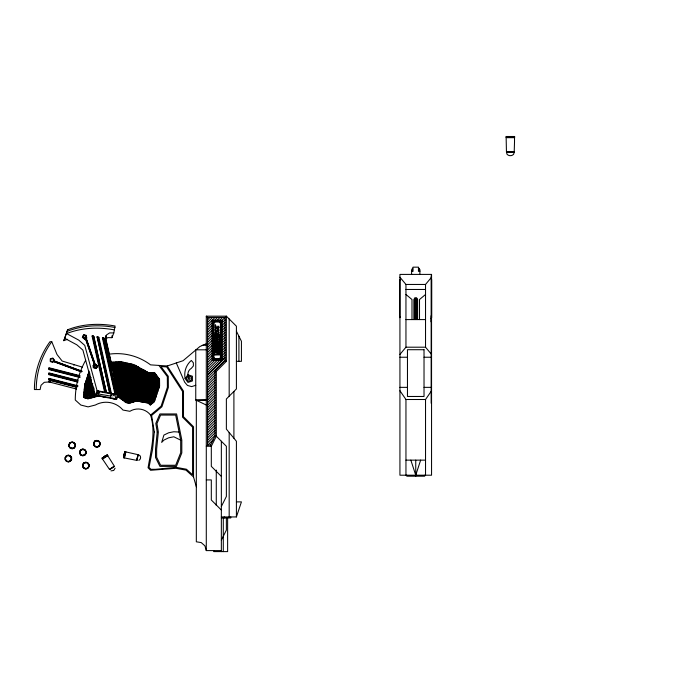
<?xml version="1.0" encoding="UTF-8"?>
<svg xmlns="http://www.w3.org/2000/svg" width="688" height="688" viewBox="0 0 688 688"><rect width="100%" height="100%" fill="white"/><g stroke="black" fill="none" stroke-linecap="round" stroke-linejoin="round"><path stroke-width="1.03" d="M93.903 366.996L94.204 364.709L96.088 364.494L97.214 365.99L95.761 367.788L93.903 366.996L94.204 364.709M431.152 315.732L431.075 318.664L431.66 317.65L431.66 279.534L431.152 278.511M431.049 321.803L431.152 318.664M67.596 339.304A81.261 64.147 21.6 0 0 63.812 340.68L67.656 329.767A81.261 64.147 21.6 0 1 115.085 326.009L113.812 332.949L111.946 337.679L107.741 337.627L105.445 339.158M63.812 340.68L67.656 329.767M97.49 391.653L97.541 394.018L98.453 391.704M111.946 337.679L112.101 335.598M124.347 453.856L123.874 456.11L124.141 455.645M124.313 453.753L124.39 453.323M124.15 455.602L124.072 456.032M124.571 453.762C123.573 456.239 125.285 452.033 124.261 453.874M125.861 451.81L124.519 457.959L136.68 460.358L137.927 454.648L125.827 451.913M138.83 460.358C140.644 459.541 141.195 457.03 139.879 455.542L138.219 454.716L136.972 460.418M124.081 454.725L123.479 457.916L124.898 451.414L123.874 456.11M124.511 453.925L124.648 453.315M97.885 392.134L98.203 391.076L98.057 392.16L97.739 391.773M98.057 392.16L98.453 391.119M99.201 391.85L98.289 394.155M99.433 391.833L98.573 394.018L110.665 396.047L111.465 394.018M111.585 394.009L110.802 395.978M111.757 394.069L110.957 396.099M89.173 371.081L84.736 384.721L83.454 396.899L84.624 397.965L88.081 398.825L98.788 395.935M420.643 460.134L415.741 475.202L410.848 460.134M115.111 468.201L113.701 470.48L110.957 470.867M221.347 516.946L236.405 516.946L241.428 501.887L236.405 501.887M125.612 451.689L124.227 458.079M137.996 454.863L136.826 460.298M82.397 337.387L83.497 335.142L86.12 335.632L86.645 338.186L84.426 339.055L82.397 337.387L83.497 335.142M84.59 338.255L86.516 336.948L84.59 338.255L83.076 337L84.056 334.918L86.026 335.288L86.645 338.186M84.056 334.918L83.076 337M84.426 339.055L86.783 337.842M86.026 335.288L86.258 337.593M93.241 365.466L95.838 364.666L97.498 366.584L95.933 368.579L93.387 367.667L93.241 365.466L94.884 365.156M93.387 367.667L93.379 365.122M105.462 337.266L106.184 335.426L105.548 338.814L118.508 394.697L116.642 399.427L95.211 395.419L82.904 350.115L76.85 344.826L64.741 338.315M96.088 364.494L95.83 365.147L96.956 366.644M95.761 367.788L97.214 365.99M95.933 368.579L97.498 366.584M95.211 395.419L97.085 390.689L84.77 345.393L78.716 340.096L66.607 333.585A81.261 64.147 21.6 0 1 114.045 329.836M115.962 398.748L117.424 395.05L97.756 391.369L96.303 395.067L115.962 398.748L114.38 393.725M219.352 322.01L219.653 321.279L221.158 322.775L220.418 323.076L220.418 357.605L219.369 358.663L214.966 358.663L213.908 357.597L213.908 323.076L214.966 322.01L219.352 322.01L220.418 323.076M214.966 358.663L214.656 359.394L213.168 357.906L213.908 357.597M221.347 476.388L211.311 466.352L211.311 446.271L210.528 444.998L215.06 435.934L215.06 370.849L225.105 360.813L225.105 317.426L226.369 316.162L236.405 326.198L236.405 388.944L226.369 398.988L226.369 429.106L236.405 441.249L236.405 516.946M221.347 506.506L226.369 496.469L226.369 446.271L216.333 436.226L215.06 435.934M221.347 540.157L226.369 530.121L226.369 517.462M400.235 316.91L399.831 317.65L399.831 279.534L400.235 280.265M417.625 319.585L417.625 299.512L416.687 298.059L414.804 298.059L413.866 299.512L413.866 319.585M425.537 475.202L425.537 399.504L431.557 390.758M70.434 443.003L69.368 444.474L69.368 446.28M66.598 456.101L65.498 457.606L65.498 459.472L66.598 460.986L68.37 461.562L70.15 460.986L71.242 459.472L71.242 457.606L70.15 456.101L68.37 455.525L66.598 456.101L65.584 457.632M74.94 446.28L73.874 447.75L72.154 448.309L70.434 447.75M95.107 441.447L94.041 442.909L94.041 444.723L95.107 446.185M98.608 446.263L99.7 444.749L99.7 442.883L98.608 441.378L96.827 440.793L95.056 441.378L93.955 442.883L93.955 444.749L95.056 446.263L96.827 446.839L98.608 446.263L96.827 446.744M185.141 378.589L187.927 374.762A6.777 6.777 0 0 1 191.341 368.338L193.371 365.956L193.371 362.825L191.341 360.443A18.782 18.782 0 0 0 185.141 378.589L187.927 382.416L192.425 380.954L192.425 376.224L187.927 374.762M85.226 337.92L85.923 337.421L85.226 337.92L94.634 365.182M431.557 354.423L425.537 347.199L425.537 284.454L431.557 277.221M399.934 354.423L405.954 347.199L405.954 284.454L399.934 277.221M207.561 334.893L212.153 330.292M225.002 317.426L221.158 321.279L221.158 359.394L222.172 360.409L207.561 375.055L225.105 357.485L222.172 360.409L212.153 360.409L207.561 365.018M207.561 337.404L212.153 332.803M222.172 322.775L225.105 319.834M207.561 339.915L212.153 335.314M222.172 325.278L225.105 322.345M207.561 342.426L212.153 337.825M222.172 327.789L225.105 324.856M207.561 344.937L212.153 340.336M222.172 330.3L225.105 327.368M207.561 347.449L212.153 342.848M222.172 332.811L225.105 329.879M207.561 349.951L212.153 345.35M222.172 335.323L225.105 332.39M207.561 352.462L212.153 347.861M222.172 337.834L225.105 334.893M207.561 354.974L212.153 350.373M222.172 340.336L225.105 337.404M207.561 357.485L212.153 352.884M222.172 342.848L225.105 339.915M207.561 359.996L212.153 355.395M222.172 345.359L225.105 342.426M207.561 362.507L212.153 357.906M222.172 347.87L225.105 344.937M222.172 350.381L225.105 347.449M207.561 367.521L214.656 360.409M222.172 352.892L225.105 349.951M207.561 370.032L217.167 360.409M222.172 355.404L225.105 352.462M207.561 372.543L219.67 360.409M225.105 354.974L222.172 357.906L222.172 360.417L222.172 320.264L212.153 320.264L212.153 360.409L213.168 359.394L213.168 321.279L212.153 320.264M207.561 377.566L225.105 359.996M207.561 380.077L215.06 372.561M207.561 382.58L215.06 375.072M207.561 385.091L215.06 377.574M207.561 387.602L215.06 380.086M207.561 390.113L215.06 382.597M207.561 392.624L215.06 385.108M207.561 395.136L215.06 387.619M207.561 397.638L215.06 390.13M207.561 400.149L215.06 392.633M207.561 402.661L215.06 395.144M207.561 405.172L215.06 397.655M207.561 407.683L215.06 400.167M207.561 410.194L215.06 402.678M207.561 412.697L215.06 405.189M207.561 415.208L215.06 407.692M207.561 417.719L215.06 410.203M207.561 420.23L215.06 412.714M207.561 422.742L215.06 415.225M207.561 425.253L215.06 417.736M207.561 427.764L215.06 420.248M207.561 430.267L215.06 422.75M207.561 432.778L215.06 425.261M207.561 435.289L215.06 427.773M207.561 437.8L215.06 430.284M207.561 440.311L215.06 432.795M207.561 442.823L215.06 435.306M207.888 444.998L213.177 439.701M207.561 319.834L209.969 317.426M207.561 322.345L212.48 317.426M207.561 324.856L214.991 317.426M207.561 327.368L212.153 322.775M214.665 320.264L217.494 317.426M207.561 329.879L212.153 325.278M217.176 320.264L220.005 317.426M207.561 332.39L212.153 327.789M219.687 320.264L222.516 317.426M217.081 340.448C220.676 339.82 217.528 338.47 215.593 338.324C215.662 338.229 214.914 341.48 216.023 340.706M218.552 345.995C219.842 344.189 211.904 345.849 216.995 345.901C213.495 347.07 216.428 347.879 218.646 347.32M206.288 316.162L207.561 317.426L207.561 444.998L206.288 446.271L211.311 446.271L216.333 436.226L216.333 371.374L226.369 361.338L226.369 316.162L206.288 316.162L206.288 550.598L221.347 550.598M112.789 395.961L113.959 394.921M85.665 360.254A81.261 81.261 0 0 0 75.276 400.012L80.823 405.051L88.09 406.875L95.357 405.026A22.119 22.119 0 0 1 122.963 410.048L129.869 411.304A15.798 15.798 0 0 1 150.577 415.07L161.087 406.204L167.399 387.249L167.322 376.62L158.911 365.431M425.537 294.49L419.508 299.512L419.508 319.585M105.367 455.929L105.866 455.697L104.705 456.454M105.505 456.144C106.735 454.536 99.777 460.16 105.823 455.714M107.835 455.654L102.538 459.051L109.435 469.345L114.354 466.189L107.732 455.697M104.507 456.454L103.389 457.288L104.034 457.09M104.662 456.385L107.431 454.691L101.824 458.285L104.645 456.669L103.811 457.004M109.693 469.551L114.423 466.49M107.741 455.387L102.245 458.939M114.26 466.387L109.581 469.405M85.923 337.421L95.391 364.846L94.617 364.915L85.217 337.679M108.506 354.268A55.84 55.84 0 0 1 150.577 364.872L167.244 365.99L183.085 360.701L199.847 346.554L206.529 343.647M106.029 392.083L104.593 392.091L92.072 336.019L93.843 336.355L106.365 392.427L93.499 336.011M98.848 337.292L97.077 336.957L98.848 337.292L111.37 393.364L118.508 394.697L105.754 338.298L106.554 334.936L109.616 332.906L113.812 332.949M116.367 394.018L114.939 394.026L102.409 337.954L104.18 338.29L116.711 394.362L103.845 337.946M97.077 336.957L109.598 393.029L111.37 393.364M104.499 397.157L102.727 396.821M114.844 399.092L113.073 398.756M195.753 385.289L191.634 386.622L187.463 385.443L184.651 382.15L176.3 362.963M81.141 450.038L82.861 449.479L84.581 450.038L85.733 451.474L85.733 453.34L84.641 454.854L82.861 455.43L81.089 454.854L79.989 453.34L79.989 451.474L81.089 449.961L82.861 449.384L84.641 449.961M82.861 455.336L84.581 454.777L85.647 453.315L85.647 451.5M68.37 461.476L70.099 460.908M85.802 462.663L84.082 463.23L83.016 464.692L83.016 466.507M218.698 347.268C219.068 346.546 215.74 346.847 218.603 345.952M50.663 381.823L44.238 382.33L41.022 385.28L40.11 389.546L34.4 389.546A81.261 81.261 0 0 1 49.957 341.721L51.781 341.721L57.009 354.501L62.135 361.037L82.5 367.168M110.837 362.292L120.615 361.639L133.902 364.597L148.324 372.543L154.817 372.973L159.539 379.251L159.59 386.011L154.379 401.654L150.397 405.008L147.894 403.039L136.611 400.992L129.361 403.28L126.153 402.695L118.087 396.718M505.904 136.491L514.762 136.491M505.904 137.376L514.762 137.376M506.566 152.031L514.099 152.031M418.45 269.971L419.886 269.971M411.605 271.356L413.032 271.356L413.032 267.159L418.45 267.159L418.45 271.356L419.886 271.356M405.954 284.454L425.537 284.454M405.954 289.467L425.537 289.467M207.561 317.426L225.105 317.426M405.954 319.585L425.537 319.585M213.168 321.279L221.158 321.279M215.542 333.009C219.274 335.606 219.223 329.483 215.593 333.061M217.253 340.405L215.98 340.749M218.234 343.897C222.069 339.838 209.539 343.484 217.202 343.63C212.893 342.727 218.853 341.179 218.285 343.897M405.954 347.199L425.537 347.199M207.2 349.814L195.753 349.814L195.753 400.012L206.288 405.026M399.934 357.235L407.459 357.235M424.023 357.235L431.557 357.235M213.168 359.394L221.158 359.394M236.405 361.338L241.428 361.338L241.428 341.257L236.405 331.22M110.837 362.636L125.096 362.636M110.837 364.141L131.915 364.141L131.915 402.471M73.496 364.975L74.158 364.975M110.837 365.646L135.82 365.646M112.342 367.151L138.555 367.151M141.281 368.665L112.342 368.665L112.342 362.189M112.342 370.17L144.016 370.17M113.847 371.675L146.75 371.675M88.485 373.18L89.75 373.18L89.75 398.404M113.847 373.18L154.972 373.18M87.995 374.685L89.75 374.685M156.107 374.685L113.847 374.685L113.847 362.094M87.505 376.19L89.75 376.19M113.847 376.19L157.242 376.19M87.023 377.695L91.255 377.695M115.352 377.695L158.369 377.695M86.533 379.2L91.255 379.2M115.352 379.2L159.504 379.2M86.043 380.705L91.255 380.705L91.255 398.017M115.352 380.705L159.547 380.705M85.553 382.218L91.255 382.218M115.352 382.218L159.564 382.218M85.063 383.723L92.76 383.723M116.857 383.723L159.573 383.723M84.676 385.228L92.76 385.228L92.76 397.638M116.857 385.228L159.582 385.228M84.521 386.733L92.76 386.733M116.857 386.733L159.349 386.733M399.934 387.353L407.459 387.353M424.023 387.353L431.557 387.353M84.366 388.238L94.273 388.238M116.857 388.238L158.851 388.238M84.203 389.743L94.273 389.743M158.352 389.743L116.857 389.743L116.857 361.888M84.048 391.248L94.273 391.248L94.273 397.225M118.362 391.248L157.844 391.248M83.884 392.753L94.273 392.753M118.362 392.753L157.346 392.753M94.273 394.258L83.73 394.258L83.73 397.148M118.362 394.258L156.847 394.258M83.566 395.763L97.283 395.763L97.283 396.365M118.362 395.763L156.339 395.763M83.867 397.277L94.101 397.277M118.835 397.277L155.841 397.277M87.883 398.782L88.245 373.928M120.864 398.782L155.342 398.782M399.934 390.758L405.954 399.504L425.537 399.504M195.753 400.012L206.288 400.012L196.329 400.287L196.329 541.8L201.206 542.583L204.912 545.851L206.288 550.598M122.894 400.287L154.834 400.287M124.924 401.792L134.074 401.792M140.954 401.792L154.215 401.792M148.221 403.297L152.435 403.297M150.139 404.802L150.646 404.802M207.561 444.998L210.528 444.998M405.954 460.134L425.537 460.134M206.288 479.923L211.311 479.923L211.311 500.004L221.347 510.04M221.347 517.952L230.764 517.952L230.764 516.946M179.069 432.047L173.815 431.754L168.646 432.786L163.907 435.083L161.671 442.401L163.907 440.096L168.646 437.809L173.815 436.777L180.695 440.165L180.695 452.713L175.672 465.26L160.614 465.26L156.64 457.219L156.64 449.169L158.352 432.047L156.976 423.559L160.614 415.07L175.672 415.07L180.695 440.165M92.072 336.019L93.843 336.355M102.409 337.954L104.18 338.29M97.085 390.689L109.598 393.029M97.808 391.833L98.238 391.885M79.928 375.682L48.908 367.727L48.908 369.551L79.928 377.506M48.908 368.183L79.928 376.138M48.908 369.095L79.928 377.05M77.864 380.301L48.908 372.879L48.908 374.693L77.864 382.124M48.908 373.335L77.864 380.756M48.908 374.238L77.864 381.668M77.864 385.787L48.908 378.366L48.908 380.189L76.832 387.344M48.908 378.821L77.864 386.243M48.908 379.733L76.832 386.897M48.556 381.78L76.626 389.055M96.827 440.888L98.556 441.447M68.37 455.611L70.099 456.17M84.082 467.969L85.802 468.528M93.525 367.323L96.071 368.235M53.501 360.667L81.932 371.193M53.415 360.787L81.889 371.314M53.234 361.037L81.777 371.589M53.096 361.217L80.711 371.434M52.985 361.372L81.623 371.967M220.418 357.605L221.158 357.906L219.67 359.394L219.369 358.663M213.908 323.076L213.168 322.775L214.665 321.279L214.966 322.01M225.105 360.813L226.369 361.338M215.06 370.849L216.333 371.374M94.161 366.343L96.019 367.134M83.334 336.346L84.848 337.602M82.526 337.043L84.555 338.711M405.954 294.49L411.983 299.512L411.983 319.585M196.329 486.777L193.534 476.973L185.984 470.128L175.965 468.296L150.577 470.282L148.066 467.771C150.939 450.425 156.03 432.597 150.577 415.07M73.874 443.003L74.94 444.474M87.522 463.23L88.589 464.692L88.589 466.507M81.141 454.777L80.075 453.315L80.075 451.5M65.584 459.446L66.65 460.908M167.244 365.99L183.498 391.137L183.498 416.739L193.534 426.775L193.534 476.973M113.339 379.776L118.508 394.697M85.656 337.369L95.09 364.709M85.656 337.765L95.107 365.147M102.959 337.782L115.481 393.854M98.298 337.464L110.828 393.536M97.412 337.301L109.942 393.373M92.613 335.839L105.144 391.919M431.152 275.682L431.152 403.254M424.694 475.202L424.694 476.199L406.797 476.199L406.797 475.202M419.886 269.791L419.886 274.409M419.25 268.492L419.25 269.567M418.983 268.122L418.983 269.937M416.687 298.059L416.687 319.585M415.741 298.059L415.741 319.585M415.741 460.134L415.741 476.199M414.804 298.059L414.804 319.585M412.508 268.122L412.508 269.937M412.241 268.492L412.241 269.567M411.605 269.791L411.605 274.409M405.954 399.504L405.954 475.202M238.917 336.243L238.917 361.338M233.903 391.455L233.903 438.213M229.181 318.974L229.181 396.176M229.181 432.503L229.181 516.946M227.625 517.522L227.625 551.604L213.736 551.604L213.736 550.598M224.262 516.946L224.262 517.952M223.29 517.393L223.29 551.604M221.347 441.249L221.347 551.604M216.273 470.076L216.273 505.474M159.023 378.563L159.023 387.714M157.518 376.56L157.518 392.237M156.013 374.556L156.013 396.761M154.508 372.956L154.508 401.285M153.003 372.853L153.003 402.815M151.498 372.75L151.498 404.088M149.984 372.647L149.984 404.682M148.479 372.552L148.479 403.503M146.974 371.795L146.974 402.876M145.469 370.97L145.469 402.6M143.964 370.135L143.964 402.325M142.459 369.31L142.459 402.05M140.954 368.476L140.954 401.775M139.449 367.65L139.449 401.508M137.944 366.816L137.944 401.233M136.43 365.99L136.43 401.044M134.925 365.156L134.925 401.517M133.42 364.485L133.42 401.998M130.41 363.823L130.41 402.953M128.905 363.488L128.905 403.202M127.4 363.152L127.4 402.927M125.895 362.817L125.895 402.506M124.39 362.481L124.39 401.388M122.885 362.146L122.885 400.27M121.372 361.811L121.372 399.16M119.867 361.69L119.867 398.042M118.362 361.793L118.362 396.924M115.352 361.991L115.352 383.723M95.778 395.763L95.778 396.795M86.74 378.555L86.74 398.49M85.235 383.182L85.235 398.12M71.156 457.632L71.156 459.446M67.544 331.22A81.261 64.147 21.6 0 1 114.982 327.471M36.223 389.546A81.261 81.261 0 0 1 51.781 341.721M202.177 345.376A23.925 23.925 0 0 1 206.116 345.187M218.965 327.325L218.543 328.314L215.748 328.425L215.129 327.97L215.069 326.49L215.576 326.086L215.697 327.514L216.436 327.746L217.064 326.086L217.915 327.746L218.603 326.086L218.965 327.325M218.999 332.889L218.449 333.861L215.722 333.99L215.009 333.491L215.009 332.373C215.731 331.143 219.274 330.937 218.999 332.889M514.512 142.227L514.211 151.885L506.454 151.885L506.144 137.669L514.512 137.669L514.512 142.227M218.836 336.75L215.095 337.163L216.557 336.518L215.851 336.165L216.557 335.348L215.034 334.875L218.664 334.815L218.543 335.46L216.969 335.933L218.836 336.75M218.836 354.182C210.537 355.49 219.584 353.391 215.034 352.308C223.729 352.325 213.77 352.978 218.836 354.182M217.279 329.905L216.152 330.851L215.482 329.07L215.026 329.26L215.181 330.945L216.084 331.281L217.468 330.79L217.881 329.225L218.922 330.765L218.75 329.053A5.28 5.28 0 0 1 218.32 328.83L217.348 328.976L217.279 329.905M154.31 432.021L152.573 449.316L149.029 467.376L150.973 469.319L155.548 469.319L175.999 467.324L186.431 469.225L192.563 474.789L192.563 427.179L182.526 417.143L182.526 391.42L166.694 366.919L160.949 366.532L168.285 376.293L168.371 387.404L161.921 406.763L151.618 415.457L154.31 432.021M157.225 432.081L155.522 449.109L155.522 457.477L159.917 466.378L176.429 466.378L181.813 452.928L181.813 440.053L176.584 413.952L159.874 413.952L155.815 423.412L157.225 432.081M216.531 339.347C216.445 340.732 218.535 338.797 216.531 339.347M514.211 152.229L513.609 154.293C511.898 156.159 508.767 156.159 507.056 154.293L506.454 152.229L514.211 152.229M215.705 325.192L215.086 325.424L215.009 324.882L215.705 325.192M53.836 360.202L52.649 361.845L50.723 361.217L50.723 359.196L52.649 358.568L53.836 360.202M54.412 360.202L52.821 362.395L50.258 361.553L50.258 358.852L52.821 358.018L54.412 360.202M70.133 442.59L68.877 444.31L68.877 446.443L70.133 448.163L72.154 448.817L74.175 448.163L75.431 446.443L75.431 444.31L74.175 442.59L72.154 441.937L70.133 442.59M70.245 442.745L69.058 444.371L69.058 446.383L70.245 448.008L72.154 448.636L74.063 448.008L75.25 446.383L75.25 444.371L74.063 442.745L72.154 442.126L70.245 442.745M70.382 442.934L69.282 444.448L69.282 446.314L70.382 447.819L72.154 448.395L73.926 447.819L75.026 446.314L75.026 444.448L73.926 442.934L72.154 442.358L70.382 442.934M66.349 455.757L65.093 457.477L65.093 459.61L66.349 461.33L68.37 461.983L70.4 461.33L71.647 459.61L71.647 457.477L70.4 455.757L68.37 455.095L66.349 455.757M66.461 455.912L65.274 457.537L65.274 459.55L66.461 461.175L68.37 461.794L70.288 461.175L71.466 459.55L71.466 457.537L70.288 455.912L68.37 455.284L66.461 455.912M80.84 449.625L79.584 451.345L79.584 453.469L80.84 455.198L82.861 455.852L84.891 455.198L86.138 453.469L86.138 451.345L84.891 449.625L82.861 448.963L80.84 449.625M80.952 449.771L79.765 451.405L79.765 453.418L80.952 455.043L82.861 455.662L84.779 455.043L85.957 453.418L85.957 451.405L84.779 449.771L82.861 449.152L80.952 449.771M94.806 441.034L93.551 442.754L93.551 444.878L94.806 446.607L96.827 447.26L98.857 446.607L100.104 444.878L100.104 442.754L98.857 441.034L96.827 440.372L94.806 441.034M94.918 441.18L93.731 442.814L93.731 444.826L94.918 446.452L96.827 447.071L98.745 446.452L99.923 444.826L99.923 442.814L98.745 441.18L96.827 440.561L94.918 441.18M83.773 462.809L82.526 464.529L82.526 466.662L83.773 468.382L85.802 469.044L87.823 468.382L89.079 466.662L89.079 464.529L87.823 462.809L85.802 462.155L83.773 462.809M83.884 462.964L82.706 464.589L82.706 466.602L83.884 468.227L85.802 468.855L87.711 468.227L88.898 466.602L88.898 464.589L87.711 462.964L85.802 462.345L83.884 462.964M84.022 463.153L82.93 464.667L82.93 466.533L84.022 468.038L85.802 468.614L87.574 468.038L88.675 466.533L88.675 464.667L87.574 463.153L85.802 462.577L84.022 463.153M188.323 376.001L186.439 378.589L188.323 381.186L191.376 380.197L191.376 376.99L188.323 376.001M188.873 377.695L188.22 378.589L188.873 379.492L189.931 379.148L189.931 378.039L188.873 377.695M216.531 348.756L215.482 348.876C213.581 351.215 217.571 351 218.982 350.854L218.982 350.278C212.42 349.719 217.365 349.753 218.982 348.876L216.531 348.756M431.557 274.409L399.934 274.409L399.934 475.202L431.557 475.202L431.557 274.409M219.549 334.411L214.467 334.411L214.467 337.498L219.549 337.498L219.549 334.411M219.558 338.014L214.484 338.014L214.484 341.153L219.558 341.153L219.558 338.014M219.549 341.695L214.467 341.695L214.467 344.327L219.549 344.327L219.549 341.695M219.549 344.869L214.467 344.869L214.467 347.836L219.549 347.836L219.549 344.869M219.541 348.352L214.467 348.352L214.467 351.327L219.541 351.327L219.541 348.352M424.023 349.71L407.459 349.71L407.459 396.469L424.023 396.469L424.023 349.71M219.549 351.843L214.467 351.843L214.467 354.931L219.549 354.931L219.549 351.843"/></g></svg>
